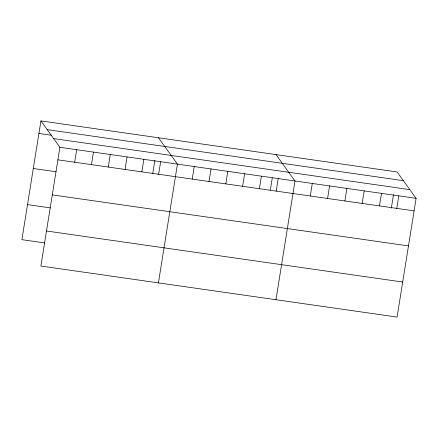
<?xml version="1.0" encoding="UTF-8"?>
<svg xmlns="http://www.w3.org/2000/svg" width="438" height="438" viewBox="0 0 438 438"><rect width="100%" height="100%" fill="white"/><g stroke="black" fill="none" stroke-linecap="round" stroke-linejoin="round"><path stroke-width="0.66" d="M40.92 120.921L59.902 147.294L40.882 266.036L397.08 317.079L416.1 198.332L397.118 171.964L40.92 120.921L21.9 239.668L44.736 242.937M74.684 162.235L76.694 149.697M91.476 164.644L93.486 152.106M108.268 167.048L110.277 154.51M125.06 169.457L127.069 156.919M141.852 171.86L143.861 159.322M152.681 173.897L154.838 160.412M158.644 174.269L160.653 161.731M158.425 282.877L177.445 164.135L158.468 137.767M192.227 179.082L194.237 166.544M209.025 181.485L211.028 168.948M225.816 183.894L227.82 171.357M242.608 186.298L244.618 173.76M259.4 188.707L261.409 176.169M270.334 190.065L272.277 177.932M276.192 191.11L278.201 178.573M275.973 299.723L294.993 180.982L276.011 154.609M310.285 195.994L312.294 183.456M327.586 198.474L329.595 185.936M344.887 200.954L346.896 188.417M362.188 203.435L364.197 190.897M379.489 205.915L381.498 193.377M391.331 208.094L393.494 194.614M396.79 208.395L398.799 195.852M47.184 129.626L403.382 180.664M38.911 133.459L51.673 135.287M53.639 138.589L409.837 189.632M59.902 147.294L416.1 198.332M57.893 159.832L414.091 210.87M33.299 168.51L56.135 171.784M52.275 194.877L408.479 245.921M27.512 204.617L50.354 207.891M46.494 230.99L402.692 282.028"/></g></svg>
